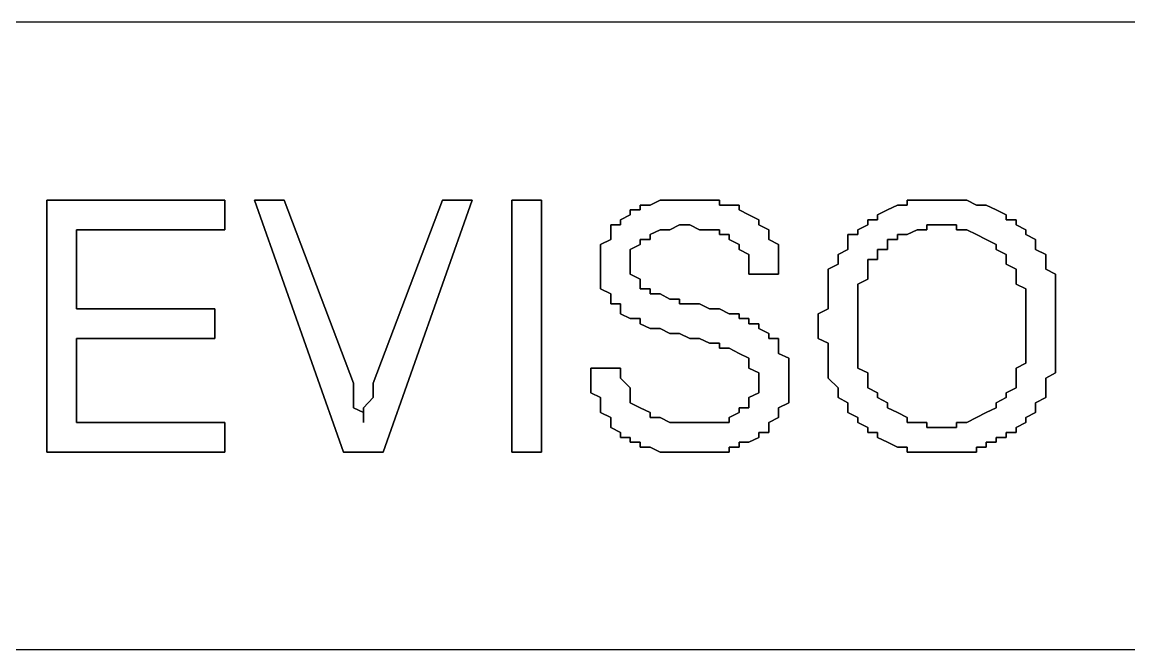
# Model space of a CAD drawing. Header units: metres. Extents: x 2.9 to 42.8, y 1.7 to 28.7.
# Drawn here: x 41.1992 to 41.594, y 10.5851 to 10.8091 of the extents above; entities that cross this region are included whole.
import ezdxf

# ---------------------------------------------------------------- set-up
doc = ezdxf.new("R2010")
doc.units = ezdxf.units.M
doc.layers.add('NEGRO', color=7, linetype='Continuous')

msp = doc.modelspace()

# ---------------------------------------------------------------- linework, layer by layer
at = {"layer": 'NEGRO', "lineweight": -3}
for points in [[(42.3545, 10.8091), (36.389, 10.8091)], [(41.2715, 10.7456), (41.208, 10.7456), (41.2715, 10.7456)], [(41.208, 10.7456), (41.208, 10.6557), (41.208, 10.7456)], [(41.2715, 10.735), (41.2715, 10.7456), (41.2715, 10.735)], [(41.2926, 10.7456), (41.2821, 10.7456), (41.2926, 10.7456)], [(41.2821, 10.7456), (41.3138, 10.6557), (41.2821, 10.7456)], [(41.3173, 10.6803), (41.2926, 10.7456), (41.3173, 10.6803)], [(41.3491, 10.7456), (41.3244, 10.6803), (41.3491, 10.7456)], [(41.3279, 10.6557), (41.3597, 10.7456), (41.3279, 10.6557)], [(41.3597, 10.7456), (41.3491, 10.7456), (41.3597, 10.7456)], [(41.3844, 10.7456), (41.3738, 10.7456), (41.3844, 10.7456)], [(41.3738, 10.7456), (41.3738, 10.6557), (41.3738, 10.7456)], [(41.3844, 10.6557), (41.3844, 10.7456), (41.3844, 10.6557)], [(41.4232, 10.7438), (41.4196, 10.7438), (41.4232, 10.7438)], [(41.4196, 10.7438), (41.4196, 10.7421), (41.4196, 10.7438)], [(41.4267, 10.7456), (41.4232, 10.7438), (41.4267, 10.7456)], [(41.4302, 10.7456), (41.4267, 10.7456), (41.4302, 10.7456)], [(41.4337, 10.7456), (41.4302, 10.7456), (41.4337, 10.7456)], [(41.4373, 10.7456), (41.4337, 10.7456), (41.4373, 10.7456)], [(41.4408, 10.7456), (41.4373, 10.7456), (41.4408, 10.7456)], [(41.4443, 10.7456), (41.4408, 10.7456), (41.4443, 10.7456)], [(41.4479, 10.7456), (41.4443, 10.7456), (41.4479, 10.7456)], [(41.4479, 10.7438), (41.4479, 10.7456), (41.4479, 10.7438)], [(41.4514, 10.7438), (41.4479, 10.7438), (41.4514, 10.7438)], [(41.4549, 10.7438), (41.4514, 10.7438), (41.4549, 10.7438)], [(41.4549, 10.7421), (41.4549, 10.7438), (41.4549, 10.7421)], [(41.5114, 10.7438), (41.5078, 10.7421), (41.5114, 10.7438)], [(41.5149, 10.7438), (41.5114, 10.7438), (41.5149, 10.7438)], [(41.5184, 10.7456), (41.5149, 10.7456), (41.5184, 10.7456)], [(41.5149, 10.7456), (41.5149, 10.7438), (41.5149, 10.7456)], [(41.5219, 10.7456), (41.5184, 10.7456), (41.5219, 10.7456)], [(41.5255, 10.7456), (41.5219, 10.7456), (41.5255, 10.7456)], [(41.529, 10.7456), (41.5255, 10.7456), (41.529, 10.7456)], [(41.5325, 10.7456), (41.529, 10.7456), (41.5325, 10.7456)], [(41.5361, 10.7456), (41.5325, 10.7456), (41.5361, 10.7456)], [(41.5396, 10.7438), (41.5361, 10.7456), (41.5396, 10.7438)], [(41.5431, 10.7438), (41.5396, 10.7438), (41.5431, 10.7438)], [(41.5466, 10.7421), (41.5431, 10.7438), (41.5466, 10.7421)], [(41.4161, 10.7403), (41.4126, 10.7386), (41.4161, 10.7403)], [(41.4196, 10.7421), (41.4161, 10.7421), (41.4196, 10.7421)], [(41.4161, 10.7421), (41.4161, 10.7403), (41.4161, 10.7421)], [(41.4584, 10.7403), (41.4549, 10.7421), (41.4584, 10.7403)], [(41.462, 10.7386), (41.4584, 10.7403), (41.462, 10.7386)], [(41.5078, 10.7421), (41.5043, 10.7403), (41.5078, 10.7421)], [(41.5043, 10.7403), (41.5043, 10.7386), (41.5043, 10.7403)], [(41.5502, 10.7403), (41.5466, 10.7421), (41.5502, 10.7403)], [(41.5502, 10.7386), (41.5502, 10.7403), (41.5502, 10.7386)], [(41.2186, 10.7068), (41.2186, 10.735), (41.2186, 10.7068)], [(41.2186, 10.735), (41.2715, 10.735), (41.2186, 10.735)], [(41.4126, 10.7368), (41.4091, 10.7368), (41.4126, 10.7368)], [(41.4091, 10.7368), (41.4091, 10.735), (41.4091, 10.7368)], [(41.4091, 10.735), (41.4091, 10.7333), (41.4091, 10.735)], [(41.4126, 10.7386), (41.4126, 10.7368), (41.4126, 10.7386)], [(41.4232, 10.7333), (41.4267, 10.735), (41.4232, 10.7333)], [(41.4267, 10.735), (41.4302, 10.735), (41.4267, 10.735)], [(41.4302, 10.735), (41.4337, 10.7368), (41.4302, 10.735)], [(41.4337, 10.7368), (41.4373, 10.7368), (41.4337, 10.7368)], [(41.4373, 10.7368), (41.4408, 10.735), (41.4373, 10.7368)], [(41.4408, 10.735), (41.4443, 10.735), (41.4408, 10.735)], [(41.4443, 10.735), (41.4479, 10.735), (41.4443, 10.735)], [(41.4479, 10.735), (41.4479, 10.7333), (41.4479, 10.735)], [(41.462, 10.7368), (41.462, 10.7386), (41.462, 10.7368)], [(41.4655, 10.735), (41.462, 10.7368), (41.4655, 10.735)], [(41.4655, 10.7333), (41.4655, 10.735), (41.4655, 10.7333)], [(41.5008, 10.7368), (41.4973, 10.735), (41.5008, 10.7368)], [(41.4973, 10.735), (41.4973, 10.7333), (41.4973, 10.735)], [(41.5043, 10.7386), (41.5008, 10.7386), (41.5043, 10.7386)], [(41.5008, 10.7386), (41.5008, 10.7368), (41.5008, 10.7386)], [(41.5149, 10.7333), (41.5184, 10.735), (41.5149, 10.7333)], [(41.5184, 10.735), (41.5219, 10.735), (41.5184, 10.735)], [(41.5219, 10.735), (41.5219, 10.7368), (41.5219, 10.735)], [(41.5219, 10.7368), (41.5255, 10.7368), (41.5219, 10.7368)], [(41.5255, 10.7368), (41.529, 10.7368), (41.5255, 10.7368)], [(41.529, 10.7368), (41.5325, 10.7368), (41.529, 10.7368)], [(41.5325, 10.7368), (41.5325, 10.735), (41.5325, 10.7368)], [(41.5325, 10.735), (41.5361, 10.735), (41.5325, 10.735)], [(41.5361, 10.735), (41.5396, 10.7333), (41.5361, 10.735)], [(41.5537, 10.7386), (41.5502, 10.7386), (41.5537, 10.7386)], [(41.5537, 10.7368), (41.5537, 10.7386), (41.5537, 10.7368)], [(41.5572, 10.735), (41.5537, 10.7368), (41.5572, 10.735)], [(41.5572, 10.7333), (41.5572, 10.735), (41.5572, 10.7333)], [(41.4091, 10.7315), (41.4055, 10.7297), (41.4091, 10.7315)], [(41.4091, 10.7333), (41.4091, 10.7315), (41.4091, 10.7333)], [(41.4196, 10.7297), (41.4196, 10.7315), (41.4196, 10.7297)], [(41.4196, 10.7315), (41.4232, 10.7315), (41.4196, 10.7315)], [(41.4232, 10.7315), (41.4232, 10.7333), (41.4232, 10.7315)], [(41.4479, 10.7333), (41.4514, 10.7333), (41.4479, 10.7333)], [(41.4514, 10.7333), (41.4514, 10.7315), (41.4514, 10.7333)], [(41.4514, 10.7315), (41.4549, 10.7297), (41.4514, 10.7315)], [(41.4655, 10.7315), (41.4655, 10.7333), (41.4655, 10.7315)], [(41.469, 10.7297), (41.4655, 10.7315), (41.469, 10.7297)], [(41.4973, 10.7333), (41.4937, 10.7333), (41.4973, 10.7333)], [(41.4937, 10.7333), (41.4937, 10.7315), (41.4937, 10.7333)], [(41.4937, 10.7315), (41.4937, 10.7297), (41.4937, 10.7315)], [(41.5078, 10.7297), (41.5078, 10.7315), (41.5078, 10.7297)], [(41.5078, 10.7315), (41.5114, 10.7315), (41.5078, 10.7315)], [(41.5114, 10.7315), (41.5114, 10.7333), (41.5114, 10.7315)], [(41.5114, 10.7333), (41.5149, 10.7333), (41.5114, 10.7333)], [(41.5396, 10.7333), (41.5431, 10.7315), (41.5396, 10.7333)], [(41.5431, 10.7315), (41.5466, 10.7297), (41.5431, 10.7315)], [(41.5607, 10.7315), (41.5572, 10.7333), (41.5607, 10.7315)], [(41.5607, 10.7297), (41.5607, 10.7315), (41.5607, 10.7297)], [(41.4055, 10.7297), (41.4055, 10.728), (41.4055, 10.7297)], [(41.4055, 10.728), (41.4055, 10.7262), (41.4055, 10.728)], [(41.4161, 10.728), (41.4196, 10.7297), (41.4161, 10.728)], [(41.4161, 10.7262), (41.4161, 10.728), (41.4161, 10.7262)], [(41.4549, 10.7297), (41.4549, 10.728), (41.4549, 10.7297)], [(41.4549, 10.728), (41.4584, 10.7262), (41.4549, 10.728)], [(41.469, 10.728), (41.469, 10.7297), (41.469, 10.728)], [(41.469, 10.7262), (41.469, 10.728), (41.469, 10.7262)], [(41.4937, 10.728), (41.4902, 10.7262), (41.4937, 10.728)], [(41.4937, 10.7297), (41.4937, 10.728), (41.4937, 10.7297)], [(41.5043, 10.7262), (41.5043, 10.728), (41.5043, 10.7262)], [(41.5043, 10.728), (41.5078, 10.728), (41.5043, 10.728)], [(41.5078, 10.728), (41.5078, 10.7297), (41.5078, 10.728)], [(41.5466, 10.7297), (41.5466, 10.728), (41.5466, 10.7297)], [(41.5466, 10.728), (41.5502, 10.7262), (41.5466, 10.728)], [(41.5607, 10.728), (41.5607, 10.7297), (41.5607, 10.728)], [(41.5643, 10.7262), (41.5607, 10.728), (41.5643, 10.7262)], [(41.4055, 10.7262), (41.4055, 10.7244), (41.4055, 10.7262)], [(41.4055, 10.7244), (41.4055, 10.7227), (41.4055, 10.7244)], [(41.4161, 10.7227), (41.4161, 10.7262), (41.4161, 10.7227)], [(41.4584, 10.7262), (41.4584, 10.7244), (41.4584, 10.7262)], [(41.4584, 10.7244), (41.4584, 10.7209), (41.4584, 10.7244)], [(41.469, 10.7244), (41.469, 10.7262), (41.469, 10.7244)], [(41.469, 10.7227), (41.469, 10.7244), (41.469, 10.7227)], [(41.4902, 10.7262), (41.4902, 10.7244), (41.4902, 10.7262)], [(41.4902, 10.7244), (41.4902, 10.7227), (41.4902, 10.7244)], [(41.5008, 10.7227), (41.5008, 10.7244), (41.5008, 10.7227)], [(41.5008, 10.7244), (41.5043, 10.7244), (41.5008, 10.7244)], [(41.5043, 10.7244), (41.5043, 10.7262), (41.5043, 10.7244)], [(41.5502, 10.7262), (41.5502, 10.7244), (41.5502, 10.7262)], [(41.5502, 10.7244), (41.5502, 10.7227), (41.5502, 10.7244)], [(41.5643, 10.7244), (41.5643, 10.7262), (41.5643, 10.7244)], [(41.5643, 10.7227), (41.5643, 10.7244), (41.5643, 10.7227)], [(41.4055, 10.7227), (41.4055, 10.7209), (41.4055, 10.7227)], [(41.4055, 10.7209), (41.4055, 10.7192), (41.4055, 10.7209)], [(41.4055, 10.7192), (41.4055, 10.7174), (41.4055, 10.7192)], [(41.4161, 10.7209), (41.4161, 10.7227), (41.4161, 10.7209)], [(41.4161, 10.7192), (41.4161, 10.7209), (41.4161, 10.7192)], [(41.4196, 10.7174), (41.4161, 10.7192), (41.4196, 10.7174)], [(41.4584, 10.7209), (41.4584, 10.7192), (41.4584, 10.7209)], [(41.4584, 10.7192), (41.469, 10.7192), (41.4584, 10.7192)], [(41.469, 10.7192), (41.469, 10.7227), (41.469, 10.7192)], [(41.4902, 10.7227), (41.4867, 10.7209), (41.4902, 10.7227)], [(41.4867, 10.7209), (41.4867, 10.7192), (41.4867, 10.7209)], [(41.4867, 10.7192), (41.4867, 10.7174), (41.4867, 10.7192)], [(41.5008, 10.7209), (41.5008, 10.7227), (41.5008, 10.7209)], [(41.5008, 10.7192), (41.5008, 10.7209), (41.5008, 10.7192)], [(41.5008, 10.7174), (41.5008, 10.7192), (41.5008, 10.7174)], [(41.5502, 10.7227), (41.5537, 10.7209), (41.5502, 10.7227)], [(41.5537, 10.7209), (41.5537, 10.7192), (41.5537, 10.7209)], [(41.5537, 10.7192), (41.5537, 10.7174), (41.5537, 10.7192)], [(41.5643, 10.7209), (41.5643, 10.7227), (41.5643, 10.7209)], [(41.5678, 10.7192), (41.5643, 10.7209), (41.5678, 10.7192)], [(41.5678, 10.7174), (41.5678, 10.7192), (41.5678, 10.7174)], [(41.4055, 10.7174), (41.4055, 10.7139), (41.4055, 10.7174)], [(41.4196, 10.7156), (41.4196, 10.7174), (41.4196, 10.7156)], [(41.4196, 10.7139), (41.4196, 10.7156), (41.4196, 10.7139)], [(41.4867, 10.7174), (41.4867, 10.7156), (41.4867, 10.7174)], [(41.4867, 10.7156), (41.4867, 10.7139), (41.4867, 10.7156)], [(41.4973, 10.7156), (41.5008, 10.7174), (41.4973, 10.7156)], [(41.4973, 10.7139), (41.4973, 10.7156), (41.4973, 10.7139)], [(41.5537, 10.7174), (41.5537, 10.7156), (41.5537, 10.7174)], [(41.5537, 10.7156), (41.5572, 10.7139), (41.5537, 10.7156)], [(41.5678, 10.7139), (41.5678, 10.7174), (41.5678, 10.7139)], [(41.4055, 10.7139), (41.4091, 10.7121), (41.4055, 10.7139)], [(41.4091, 10.7121), (41.4091, 10.7103), (41.4091, 10.7121)], [(41.4232, 10.7139), (41.4196, 10.7139), (41.4232, 10.7139)], [(41.4232, 10.7121), (41.4232, 10.7139), (41.4232, 10.7121)], [(41.4267, 10.7121), (41.4232, 10.7121), (41.4267, 10.7121)], [(41.4302, 10.7103), (41.4267, 10.7121), (41.4302, 10.7103)], [(41.4867, 10.7139), (41.4867, 10.7103), (41.4867, 10.7139)], [(41.4973, 10.7103), (41.4973, 10.7139), (41.4973, 10.7103)], [(41.5572, 10.7139), (41.5572, 10.7121), (41.5572, 10.7139)], [(41.5572, 10.7121), (41.5572, 10.7103), (41.5572, 10.7121)], [(41.5678, 10.7121), (41.5678, 10.7139), (41.5678, 10.7121)], [(41.5678, 10.7103), (41.5678, 10.7121), (41.5678, 10.7103)], [(41.4091, 10.7103), (41.4091, 10.7086), (41.4091, 10.7103)], [(41.4091, 10.7086), (41.4126, 10.7086), (41.4091, 10.7086)], [(41.4126, 10.7086), (41.4126, 10.7068), (41.4126, 10.7086)], [(41.4337, 10.7103), (41.4302, 10.7103), (41.4337, 10.7103)], [(41.4337, 10.7086), (41.4337, 10.7103), (41.4337, 10.7086)], [(41.4373, 10.7086), (41.4337, 10.7086), (41.4373, 10.7086)], [(41.4408, 10.7086), (41.4373, 10.7086), (41.4408, 10.7086)], [(41.4443, 10.7068), (41.4408, 10.7086), (41.4443, 10.7068)], [(41.4867, 10.7103), (41.4867, 10.7086), (41.4867, 10.7103)], [(41.4867, 10.7086), (41.4867, 10.7068), (41.4867, 10.7086)], [(41.4973, 10.7086), (41.4973, 10.7103), (41.4973, 10.7086)], [(41.4973, 10.7068), (41.4973, 10.7086), (41.4973, 10.7068)], [(41.5572, 10.7103), (41.5572, 10.7068), (41.5572, 10.7103)], [(41.5678, 10.7086), (41.5678, 10.7103), (41.5678, 10.7086)], [(41.5678, 10.7068), (41.5678, 10.7086), (41.5678, 10.7068)], [(41.2679, 10.7068), (41.2186, 10.7068), (41.2679, 10.7068)], [(41.2679, 10.6962), (41.2679, 10.7068), (41.2679, 10.6962)], [(41.4126, 10.7068), (41.4126, 10.705), (41.4126, 10.7068)], [(41.4126, 10.705), (41.4161, 10.7033), (41.4126, 10.705)], [(41.4161, 10.7033), (41.4196, 10.7033), (41.4161, 10.7033)], [(41.4196, 10.7033), (41.4196, 10.7015), (41.4196, 10.7033)], [(41.4479, 10.7068), (41.4443, 10.7068), (41.4479, 10.7068)], [(41.4514, 10.705), (41.4479, 10.7068), (41.4514, 10.705)], [(41.4549, 10.705), (41.4514, 10.705), (41.4549, 10.705)], [(41.4549, 10.7033), (41.4549, 10.705), (41.4549, 10.7033)], [(41.4584, 10.7033), (41.4549, 10.7033), (41.4584, 10.7033)], [(41.4584, 10.7015), (41.4584, 10.7033), (41.4584, 10.7015)], [(41.4867, 10.7068), (41.4831, 10.705), (41.4867, 10.7068)], [(41.4831, 10.705), (41.4831, 10.7015), (41.4831, 10.705)], [(41.4973, 10.7033), (41.4973, 10.7068), (41.4973, 10.7033)], [(41.4973, 10.7015), (41.4973, 10.7033), (41.4973, 10.7015)], [(41.5572, 10.7068), (41.5572, 10.705), (41.5572, 10.7068)], [(41.5572, 10.705), (41.5572, 10.7033), (41.5572, 10.705)], [(41.5572, 10.7033), (41.5572, 10.6998), (41.5572, 10.7033)], [(41.5678, 10.7033), (41.5678, 10.7068), (41.5678, 10.7033)], [(41.5678, 10.7015), (41.5678, 10.7033), (41.5678, 10.7015)], [(41.4196, 10.7015), (41.4232, 10.6998), (41.4196, 10.7015)], [(41.4232, 10.6998), (41.4267, 10.6998), (41.4232, 10.6998)], [(41.4267, 10.6998), (41.4302, 10.698), (41.4267, 10.6998)], [(41.462, 10.7015), (41.4584, 10.7015), (41.462, 10.7015)], [(41.462, 10.6998), (41.462, 10.7015), (41.462, 10.6998)], [(41.4655, 10.698), (41.462, 10.6998), (41.4655, 10.698)], [(41.4831, 10.7015), (41.4831, 10.6998), (41.4831, 10.7015)], [(41.4831, 10.6998), (41.4831, 10.698), (41.4831, 10.6998)], [(41.4973, 10.6998), (41.4973, 10.7015), (41.4973, 10.6998)], [(41.4973, 10.6962), (41.4973, 10.6998), (41.4973, 10.6962)], [(41.5572, 10.6998), (41.5572, 10.6962), (41.5572, 10.6998)], [(41.5678, 10.6998), (41.5678, 10.7015), (41.5678, 10.6998)], [(41.5678, 10.698), (41.5678, 10.6998), (41.5678, 10.698)], [(41.2186, 10.6662), (41.2186, 10.6962), (41.2186, 10.6662)], [(41.2186, 10.6962), (41.2679, 10.6962), (41.2186, 10.6962)], [(41.4302, 10.698), (41.4337, 10.698), (41.4302, 10.698)], [(41.4337, 10.698), (41.4373, 10.6962), (41.4337, 10.698)], [(41.4373, 10.6962), (41.4408, 10.6962), (41.4373, 10.6962)], [(41.4408, 10.6962), (41.4443, 10.6945), (41.4408, 10.6962)], [(41.4655, 10.6962), (41.4655, 10.698), (41.4655, 10.6962)], [(41.469, 10.6962), (41.4655, 10.6962), (41.469, 10.6962)], [(41.469, 10.6945), (41.469, 10.6962), (41.469, 10.6945)], [(41.4831, 10.698), (41.4831, 10.6962), (41.4831, 10.698)], [(41.4831, 10.6962), (41.4867, 10.6945), (41.4831, 10.6962)], [(41.4973, 10.6945), (41.4973, 10.6962), (41.4973, 10.6945)], [(41.5572, 10.6962), (41.5572, 10.6945), (41.5572, 10.6962)], [(41.5678, 10.6962), (41.5678, 10.698), (41.5678, 10.6962)], [(41.5678, 10.6945), (41.5678, 10.6962), (41.5678, 10.6945)], [(41.4443, 10.6945), (41.4479, 10.6945), (41.4443, 10.6945)], [(41.4479, 10.6945), (41.4479, 10.6927), (41.4479, 10.6945)], [(41.4479, 10.6927), (41.4514, 10.6927), (41.4479, 10.6927)], [(41.4514, 10.6927), (41.4549, 10.6909), (41.4514, 10.6927)], [(41.469, 10.6927), (41.469, 10.6945), (41.469, 10.6927)], [(41.469, 10.6909), (41.469, 10.6927), (41.469, 10.6909)], [(41.4867, 10.6945), (41.4867, 10.6909), (41.4867, 10.6945)], [(41.4973, 10.6927), (41.4973, 10.6945), (41.4973, 10.6927)], [(41.4973, 10.6909), (41.4973, 10.6927), (41.4973, 10.6909)], [(41.5572, 10.6945), (41.5572, 10.6927), (41.5572, 10.6945)], [(41.5572, 10.6927), (41.5572, 10.6909), (41.5572, 10.6927)], [(41.5678, 10.6909), (41.5678, 10.6945), (41.5678, 10.6909)], [(41.4549, 10.6909), (41.4584, 10.6892), (41.4549, 10.6909)], [(41.4584, 10.6892), (41.4584, 10.6874), (41.4584, 10.6892)], [(41.4726, 10.6892), (41.469, 10.6909), (41.4726, 10.6892)], [(41.4726, 10.6856), (41.4726, 10.6892), (41.4726, 10.6856)], [(41.4867, 10.6909), (41.4867, 10.6892), (41.4867, 10.6909)], [(41.4867, 10.6892), (41.4867, 10.6874), (41.4867, 10.6892)], [(41.4973, 10.6874), (41.4973, 10.6909), (41.4973, 10.6874)], [(41.5572, 10.6909), (41.5572, 10.6874), (41.5572, 10.6909)], [(41.5678, 10.6892), (41.5678, 10.6909), (41.5678, 10.6892)], [(41.5678, 10.6874), (41.5678, 10.6892), (41.5678, 10.6874)], [(41.402, 10.6856), (41.402, 10.6821), (41.402, 10.6856)], [(41.4126, 10.6856), (41.402, 10.6856), (41.4126, 10.6856)], [(41.4126, 10.6839), (41.4126, 10.6856), (41.4126, 10.6839)], [(41.4126, 10.6821), (41.4126, 10.6839), (41.4126, 10.6821)], [(41.4584, 10.6874), (41.4584, 10.6856), (41.4584, 10.6874)], [(41.4584, 10.6856), (41.462, 10.6839), (41.4584, 10.6856)], [(41.462, 10.6839), (41.462, 10.6821), (41.462, 10.6839)], [(41.4726, 10.6839), (41.4726, 10.6856), (41.4726, 10.6839)], [(41.4726, 10.6821), (41.4726, 10.6839), (41.4726, 10.6821)], [(41.4867, 10.6874), (41.4867, 10.6856), (41.4867, 10.6874)], [(41.4867, 10.6856), (41.4867, 10.6839), (41.4867, 10.6856)], [(41.4867, 10.6839), (41.4867, 10.6821), (41.4867, 10.6839)], [(41.4973, 10.6856), (41.4973, 10.6874), (41.4973, 10.6856)], [(41.5008, 10.6839), (41.4973, 10.6856), (41.5008, 10.6839)], [(41.5008, 10.6821), (41.5008, 10.6839), (41.5008, 10.6821)], [(41.5572, 10.6874), (41.5537, 10.6856), (41.5572, 10.6874)], [(41.5537, 10.6856), (41.5537, 10.6839), (41.5537, 10.6856)], [(41.5537, 10.6839), (41.5537, 10.6821), (41.5537, 10.6839)], [(41.5643, 10.6821), (41.5678, 10.6839), (41.5643, 10.6821)], [(41.5678, 10.6856), (41.5678, 10.6874), (41.5678, 10.6856)], [(41.5678, 10.6839), (41.5678, 10.6856), (41.5678, 10.6839)], [(41.3173, 10.6786), (41.3173, 10.6803), (41.3173, 10.6786)], [(41.3244, 10.6803), (41.3244, 10.6786), (41.3244, 10.6803)], [(41.402, 10.6821), (41.402, 10.6803), (41.402, 10.6821)], [(41.402, 10.6803), (41.402, 10.6786), (41.402, 10.6803)], [(41.4161, 10.6786), (41.4126, 10.6821), (41.4161, 10.6786)], [(41.462, 10.6821), (41.462, 10.6803), (41.462, 10.6821)], [(41.462, 10.6803), (41.462, 10.6786), (41.462, 10.6803)], [(41.4726, 10.6786), (41.4726, 10.6821), (41.4726, 10.6786)], [(41.4867, 10.6821), (41.4902, 10.6786), (41.4867, 10.6821)], [(41.5008, 10.6803), (41.5008, 10.6821), (41.5008, 10.6803)], [(41.5008, 10.6786), (41.5008, 10.6803), (41.5008, 10.6786)], [(41.5537, 10.6821), (41.5537, 10.6803), (41.5537, 10.6821)], [(41.5537, 10.6803), (41.5537, 10.6786), (41.5537, 10.6803)], [(41.5643, 10.6803), (41.5643, 10.6821), (41.5643, 10.6803)], [(41.5643, 10.6786), (41.5643, 10.6803), (41.5643, 10.6786)], [(41.3173, 10.6768), (41.3173, 10.6786), (41.3173, 10.6768)], [(41.3173, 10.6751), (41.3173, 10.6768), (41.3173, 10.6751)], [(41.3244, 10.6786), (41.3244, 10.6768), (41.3244, 10.6786)], [(41.3244, 10.6768), (41.3244, 10.6751), (41.3244, 10.6768)], [(41.402, 10.6786), (41.402, 10.6768), (41.402, 10.6786)], [(41.402, 10.6768), (41.4055, 10.6751), (41.402, 10.6768)], [(41.4161, 10.6768), (41.4161, 10.6786), (41.4161, 10.6768)], [(41.4161, 10.6751), (41.4161, 10.6768), (41.4161, 10.6751)], [(41.462, 10.6768), (41.4584, 10.6751), (41.462, 10.6768)], [(41.462, 10.6786), (41.462, 10.6768), (41.462, 10.6786)], [(41.4726, 10.6768), (41.4726, 10.6786), (41.4726, 10.6768)], [(41.4726, 10.6751), (41.4726, 10.6768), (41.4726, 10.6751)], [(41.4902, 10.6786), (41.4902, 10.6768), (41.4902, 10.6786)], [(41.4902, 10.6768), (41.4902, 10.6751), (41.4902, 10.6768)], [(41.5043, 10.6768), (41.5008, 10.6786), (41.5043, 10.6768)], [(41.5043, 10.6751), (41.5043, 10.6768), (41.5043, 10.6751)], [(41.5537, 10.6786), (41.5502, 10.6768), (41.5537, 10.6786)], [(41.5502, 10.6768), (41.5502, 10.6751), (41.5502, 10.6768)], [(41.5643, 10.6768), (41.5643, 10.6786), (41.5643, 10.6768)], [(41.5643, 10.6751), (41.5643, 10.6768), (41.5643, 10.6751)], [(41.3173, 10.6715), (41.3173, 10.6751), (41.3173, 10.6715)], [(41.3244, 10.6751), (41.3209, 10.6715), (41.3244, 10.6751)], [(41.4055, 10.6751), (41.4055, 10.6733), (41.4055, 10.6751)], [(41.4055, 10.6733), (41.4055, 10.6715), (41.4055, 10.6733)], [(41.4161, 10.6733), (41.4161, 10.6751), (41.4161, 10.6733)], [(41.4196, 10.6715), (41.4161, 10.6733), (41.4196, 10.6715)], [(41.4584, 10.6751), (41.4584, 10.6733), (41.4584, 10.6751)], [(41.4584, 10.6733), (41.4584, 10.6715), (41.4584, 10.6733)], [(41.469, 10.6715), (41.4726, 10.6733), (41.469, 10.6715)], [(41.4726, 10.6733), (41.4726, 10.6751), (41.4726, 10.6733)], [(41.4902, 10.6751), (41.4937, 10.6733), (41.4902, 10.6751)], [(41.4937, 10.6733), (41.4937, 10.6715), (41.4937, 10.6733)], [(41.5078, 10.6733), (41.5043, 10.6751), (41.5078, 10.6733)], [(41.5078, 10.6715), (41.5078, 10.6733), (41.5078, 10.6715)], [(41.5502, 10.6751), (41.5466, 10.6733), (41.5502, 10.6751)], [(41.5466, 10.6733), (41.5466, 10.6715), (41.5466, 10.6733)], [(41.5607, 10.6733), (41.5643, 10.6751), (41.5607, 10.6733)], [(41.5607, 10.6715), (41.5607, 10.6733), (41.5607, 10.6715)], [(41.3209, 10.6698), (41.3173, 10.6715), (41.3209, 10.6698)], [(41.3209, 10.6715), (41.3209, 10.6698), (41.3209, 10.6715)], [(41.3209, 10.6698), (41.3209, 10.668), (41.3209, 10.6698)], [(41.3209, 10.668), (41.3209, 10.6698), (41.3209, 10.668)], [(41.3209, 10.668), (41.3209, 10.6662), (41.3209, 10.668)], [(41.3209, 10.6662), (41.3209, 10.668), (41.3209, 10.6662)], [(41.4055, 10.6715), (41.4055, 10.6698), (41.4055, 10.6715)], [(41.4055, 10.6698), (41.4091, 10.668), (41.4055, 10.6698)], [(41.4091, 10.668), (41.4091, 10.6662), (41.4091, 10.668)], [(41.4232, 10.6698), (41.4196, 10.6715), (41.4232, 10.6698)], [(41.4232, 10.668), (41.4232, 10.6698), (41.4232, 10.668)], [(41.4267, 10.668), (41.4232, 10.668), (41.4267, 10.668)], [(41.4302, 10.6662), (41.4267, 10.668), (41.4302, 10.6662)], [(41.4549, 10.6698), (41.4514, 10.668), (41.4549, 10.6698)], [(41.4514, 10.668), (41.4514, 10.6662), (41.4514, 10.668)], [(41.4584, 10.6715), (41.4549, 10.6715), (41.4584, 10.6715)], [(41.4549, 10.6715), (41.4549, 10.6698), (41.4549, 10.6715)], [(41.4655, 10.6662), (41.469, 10.668), (41.4655, 10.6662)], [(41.469, 10.6698), (41.469, 10.6715), (41.469, 10.6698)], [(41.469, 10.668), (41.469, 10.6698), (41.469, 10.668)], [(41.4937, 10.6715), (41.4937, 10.6698), (41.4937, 10.6715)], [(41.4937, 10.6698), (41.4973, 10.668), (41.4937, 10.6698)], [(41.4973, 10.668), (41.4973, 10.6662), (41.4973, 10.668)], [(41.5114, 10.6698), (41.5078, 10.6715), (41.5114, 10.6698)], [(41.5149, 10.668), (41.5114, 10.6698), (41.5149, 10.668)], [(41.5149, 10.6662), (41.5149, 10.668), (41.5149, 10.6662)], [(41.5396, 10.668), (41.5361, 10.6662), (41.5396, 10.668)], [(41.5431, 10.6698), (41.5396, 10.668), (41.5431, 10.6698)], [(41.5466, 10.6715), (41.5431, 10.6698), (41.5466, 10.6715)], [(41.5572, 10.668), (41.5607, 10.6698), (41.5572, 10.668)], [(41.5572, 10.6662), (41.5572, 10.668), (41.5572, 10.6662)], [(41.5607, 10.6698), (41.5607, 10.6715), (41.5607, 10.6698)], [(41.2715, 10.6662), (41.2186, 10.6662), (41.2715, 10.6662)], [(41.2715, 10.6557), (41.2715, 10.6662), (41.2715, 10.6557)], [(41.4091, 10.6662), (41.4091, 10.6645), (41.4091, 10.6662)], [(41.4091, 10.6645), (41.4126, 10.6627), (41.4091, 10.6645)], [(41.4337, 10.6662), (41.4302, 10.6662), (41.4337, 10.6662)], [(41.4373, 10.6662), (41.4337, 10.6662), (41.4373, 10.6662)], [(41.4408, 10.6662), (41.4373, 10.6662), (41.4408, 10.6662)], [(41.4443, 10.6662), (41.4408, 10.6662), (41.4443, 10.6662)], [(41.4479, 10.6662), (41.4443, 10.6662), (41.4479, 10.6662)], [(41.4514, 10.6662), (41.4479, 10.6662), (41.4514, 10.6662)], [(41.4655, 10.6645), (41.4655, 10.6662), (41.4655, 10.6645)], [(41.4655, 10.6627), (41.4655, 10.6645), (41.4655, 10.6627)], [(41.4973, 10.6662), (41.5008, 10.6645), (41.4973, 10.6662)], [(41.5008, 10.6645), (41.5008, 10.6627), (41.5008, 10.6645)], [(41.5184, 10.6662), (41.5149, 10.6662), (41.5184, 10.6662)], [(41.5219, 10.6662), (41.5184, 10.6662), (41.5219, 10.6662)], [(41.5219, 10.6645), (41.5219, 10.6662), (41.5219, 10.6645)], [(41.5255, 10.6645), (41.5219, 10.6645), (41.5255, 10.6645)], [(41.529, 10.6645), (41.5255, 10.6645), (41.529, 10.6645)], [(41.5325, 10.6645), (41.529, 10.6645), (41.5325, 10.6645)], [(41.5361, 10.6662), (41.5325, 10.6662), (41.5361, 10.6662)], [(41.5325, 10.6662), (41.5325, 10.6645), (41.5325, 10.6662)], [(41.5537, 10.6645), (41.5572, 10.6662), (41.5537, 10.6645)], [(41.5537, 10.6627), (41.5537, 10.6645), (41.5537, 10.6627)], [(41.4126, 10.6627), (41.4126, 10.6609), (41.4126, 10.6627)], [(41.4126, 10.6609), (41.4161, 10.6609), (41.4126, 10.6609)], [(41.4161, 10.6609), (41.4161, 10.6592), (41.4161, 10.6609)], [(41.4584, 10.6592), (41.462, 10.6609), (41.4584, 10.6592)], [(41.462, 10.6609), (41.462, 10.6627), (41.462, 10.6609)], [(41.462, 10.6627), (41.4655, 10.6627), (41.462, 10.6627)], [(41.5008, 10.6627), (41.5043, 10.6627), (41.5008, 10.6627)], [(41.5043, 10.6627), (41.5043, 10.6609), (41.5043, 10.6627)], [(41.5043, 10.6609), (41.5078, 10.6592), (41.5043, 10.6609)], [(41.5466, 10.6592), (41.5466, 10.6609), (41.5466, 10.6592)], [(41.5466, 10.6609), (41.5502, 10.6609), (41.5466, 10.6609)], [(41.5502, 10.6609), (41.5502, 10.6627), (41.5502, 10.6609)], [(41.5502, 10.6627), (41.5537, 10.6627), (41.5502, 10.6627)], [(41.4161, 10.6592), (41.4196, 10.6592), (41.4161, 10.6592)], [(41.4196, 10.6592), (41.4196, 10.6574), (41.4196, 10.6592)], [(41.4196, 10.6574), (41.4232, 10.6574), (41.4196, 10.6574)], [(41.4232, 10.6574), (41.4267, 10.6557), (41.4232, 10.6574)], [(41.4514, 10.6557), (41.4514, 10.6574), (41.4514, 10.6557)], [(41.4514, 10.6574), (41.4549, 10.6574), (41.4514, 10.6574)], [(41.4549, 10.6574), (41.4549, 10.6592), (41.4549, 10.6574)], [(41.4549, 10.6592), (41.4584, 10.6592), (41.4549, 10.6592)], [(41.5078, 10.6592), (41.5114, 10.6574), (41.5078, 10.6592)], [(41.5114, 10.6574), (41.5149, 10.6574), (41.5114, 10.6574)], [(41.5149, 10.6574), (41.5149, 10.6557), (41.5149, 10.6574)], [(41.5396, 10.6557), (41.5396, 10.6574), (41.5396, 10.6557)], [(41.5396, 10.6574), (41.5431, 10.6574), (41.5396, 10.6574)], [(41.5431, 10.6574), (41.5431, 10.6592), (41.5431, 10.6574)], [(41.5431, 10.6592), (41.5466, 10.6592), (41.5431, 10.6592)], [(41.208, 10.6557), (41.2715, 10.6557), (41.208, 10.6557)], [(41.3138, 10.6557), (41.3279, 10.6557), (41.3138, 10.6557)], [(41.3738, 10.6557), (41.3844, 10.6557), (41.3738, 10.6557)], [(41.4267, 10.6557), (41.4302, 10.6557), (41.4267, 10.6557)], [(41.4302, 10.6557), (41.4337, 10.6557), (41.4302, 10.6557)], [(41.4337, 10.6557), (41.4373, 10.6557), (41.4337, 10.6557)], [(41.4373, 10.6557), (41.4408, 10.6557), (41.4373, 10.6557)], [(41.4408, 10.6557), (41.4443, 10.6557), (41.4408, 10.6557)], [(41.4443, 10.6557), (41.4479, 10.6557), (41.4443, 10.6557)], [(41.4479, 10.6557), (41.4514, 10.6557), (41.4479, 10.6557)], [(41.5149, 10.6557), (41.5184, 10.6557), (41.5149, 10.6557)], [(41.5184, 10.6557), (41.5219, 10.6557), (41.5184, 10.6557)], [(41.5219, 10.6557), (41.5255, 10.6557), (41.5219, 10.6557)], [(41.5255, 10.6557), (41.529, 10.6557), (41.5255, 10.6557)], [(41.529, 10.6557), (41.5325, 10.6557), (41.529, 10.6557)], [(41.5325, 10.6557), (41.5361, 10.6557), (41.5325, 10.6557)], [(41.5361, 10.6557), (41.5396, 10.6557), (41.5361, 10.6557)], [(42.3545, 10.5851), (36.389, 10.5851)]]:
    msp.add_lwpolyline(points, dxfattribs=at)

doc.saveas('drawing.dxf')
